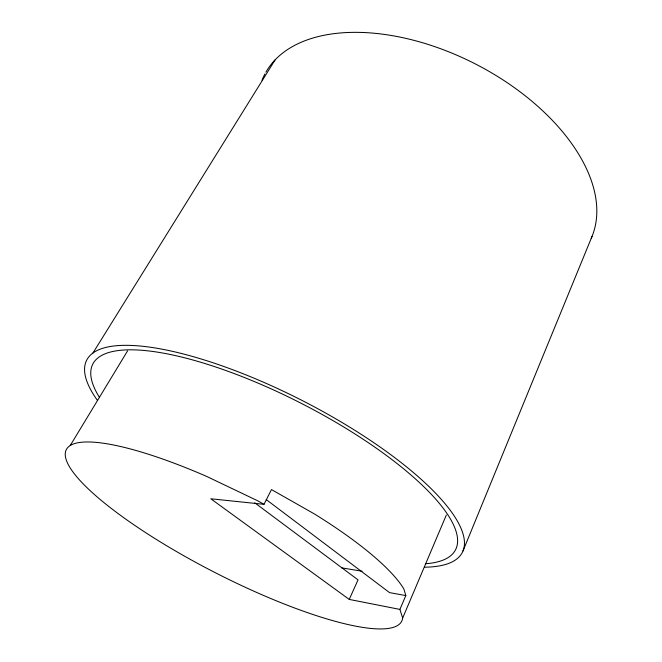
<?xml version="1.0" encoding="UTF-8"?>
<svg xmlns="http://www.w3.org/2000/svg" width="662" height="662" viewBox="0 0 662 662"><rect width="100%" height="100%" fill="white"/><g stroke="black" fill="none" stroke-linecap="round" stroke-linejoin="round"><path stroke-width="0.99" d="M462.995 550.941L592.027 236.417M402.662 618.068L399.906 609.412L405.814 595.577L403.928 589.106A187.321 43.725 27.1 0 0 314.351 513.911L271.47 489.574L264.006 504.328L257.981 500.927L206.445 476.317A188.372 41.673 27.1 0 0 66.051 459.304A188.372 41.673 27.1 0 0 239.429 584.554A188.372 41.673 27.1 0 0 402.662 618.068L446.353 514.995M264.006 504.328L210.806 498.784L349.238 599.416L358.034 579.871L254.779 502.822M70.238 445.518L127.576 350.877M92.92 353.045L275.119 59.861M341.708 567.872L362.097 571.232M405.814 595.577L389.554 592.622L266.215 499.57M349.238 599.416L399.906 609.412M262.028 80.259A182.712 105.581 27.1 0 1 264.941 73.912M265.909 72.141A182.712 105.581 27.1 0 1 475.101 63.8A182.712 105.581 27.1 0 1 591.207 238.32M97.372 400.303A210.979 62.236 27.1 0 1 301.872 400.353A210.979 62.236 27.1 0 1 424.772 567.193M99.143 396.886A203.739 60.035 27.1 0 1 300.92 403.166A203.739 60.035 27.1 0 1 425.964 563.718"/></g></svg>
